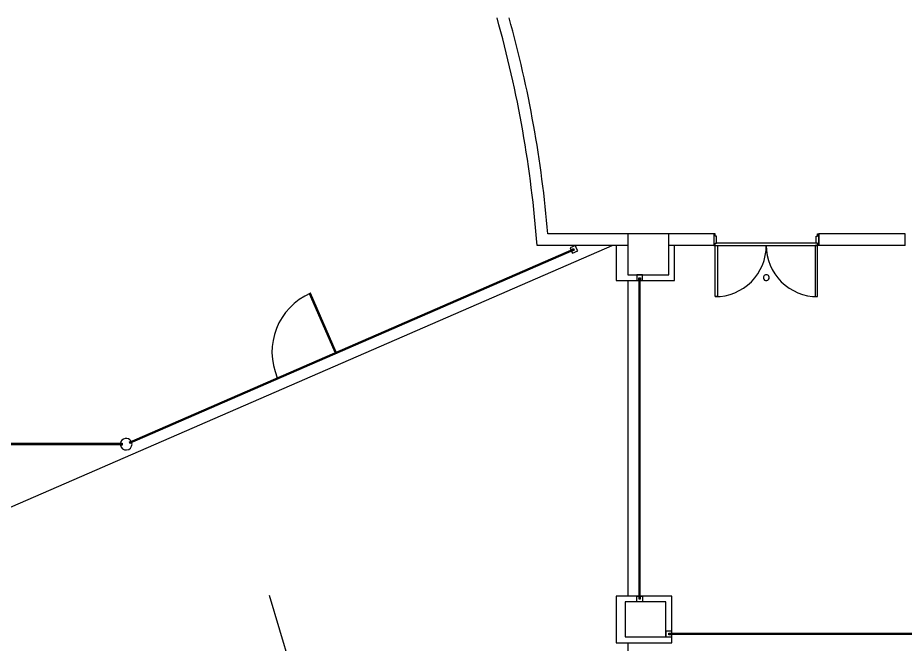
# Model space of a CAD drawing. Header units: millimetres. Extents: x -7718 to 421089, y 87466 to 341395.
# Drawn here: x 307453 to 322653, y 223384 to 234109 of the extents above; entities that cross this region are included whole.
import ezdxf

# ---------------------------------------------------------------- set-up
doc = ezdxf.new("R2010")
doc.units = ezdxf.units.MM
doc.header["$LTSCALE"] = 200
doc.header["$MEASUREMENT"] = 0
doc.layers.add('e-plan', color=9, linetype='CONTINUOUS')

msp = doc.modelspace()

# ---------------------------------------------------------------- linework, layer by layer
at = {"layer": 'e-plan'}
for p, q in [((317903, 230409), (316531, 230409)), ((319373, 230409), (318603, 230409)), ((319398, 230409), (319373, 230409)), ((319373, 230409), (319373, 230209)), ((319398, 230369), (319398, 230409)), ((319418, 230369), (319398, 230369)), ((319418, 230249), (319418, 230369)), ((321128, 230369), (321148, 230369)), ((321128, 230249), (321128, 230369)), ((321148, 230369), (321148, 230409)), ((321148, 230409), (321173, 230409)), ((322653, 230409), (321173, 230409)), ((321173, 230209), (321173, 230409)), ((321173, 230409), (321173, 230209)), ((322653, 230209), (322653, 230409)), ((305903, 225109), (317631, 230209)), ((309367, 226844), (316974, 230152)), ((309375, 226826), (316982, 230134)), ((317903, 230209), (316347, 230209)), ((317004, 230209), (316912, 230169)), ((316912, 230169), (316926, 230137)), ((316926, 230137), (316972, 230157)), ((316984, 230129), (316938, 230109)), ((316972, 230157), (316984, 230129)), ((317018, 230176), (317004, 230209)), ((317030, 230149), (317018, 230176)), ((317044, 230117), (317030, 230149)), ((317703, 230209), (317703, 229609)), ((319373, 230209), (318603, 230209)), ((318703, 229609), (318703, 230209)), ((319373, 230209), (319398, 230209)), ((319398, 230209), (319398, 230249)), ((319398, 230249), (319418, 230249)), ((319398, 230209), (321148, 230209)), ((319398, 229334), (319398, 230209)), ((319398, 230209), (319438, 230209)), ((321128, 230249), (319418, 230249)), ((319438, 230209), (319438, 229334)), ((321148, 230209), (321108, 230209)), ((321108, 230209), (321108, 229334)), ((321148, 230249), (321128, 230249)), ((321148, 230209), (321148, 230249)), ((321173, 230209), (321148, 230209)), ((321148, 229334), (321148, 230209)), ((322653, 230209), (321173, 230209)), ((316938, 230109), (316952, 230077)), ((316952, 230077), (317044, 230117)), ((318088, 229709), (318053, 229709)), ((318053, 229709), (318053, 229609)), ((318118, 229709), (318088, 229709)), ((318153, 229709), (318118, 229709)), ((318153, 229609), (318153, 229709)), ((317703, 229609), (318703, 229609)), ((317903, 229609), (317903, 224209)), ((318053, 229609), (318088, 229609)), ((318088, 229609), (318088, 229659)), ((318088, 229659), (318118, 229659)), ((318093, 224159), (318093, 229659)), ((318113, 224159), (318113, 229659)), ((318118, 229659), (318118, 229609)), ((318118, 229609), (318153, 229609)), ((312469, 229391), (312451, 229383)), ((312889, 228376), (312451, 229383)), ((312907, 228384), (312469, 229391)), ((319438, 229334), (319398, 229334)), ((321108, 229334), (321148, 229334)), ((312907, 228384), (312889, 228376)), ((309243, 226819), (300303, 226819)), ((309243, 226799), (300303, 226799)), ((309211, 226824), (309243, 226824)), ((309243, 226794), (309211, 226794)), ((309243, 226824), (309243, 226794)), ((309365, 226849), (309394, 226862)), ((309377, 226821), (309365, 226849)), ((309406, 226834), (309377, 226821)), ((312307, 222410), (311764, 224220)), ((318653, 224209), (317703, 224209)), ((317703, 224209), (317703, 223409)), ((318053, 224109), (318053, 224209)), ((318053, 224209), (318088, 224209)), ((318088, 224209), (318088, 224159)), ((318118, 224159), (318118, 224209)), ((318118, 224209), (318153, 224209)), ((318153, 224209), (318153, 224109)), ((318653, 223409), (318653, 224209)), ((318088, 224109), (318053, 224109)), ((318088, 224159), (318118, 224159)), ((318118, 224109), (318088, 224109)), ((318153, 224109), (318118, 224109)), ((318653, 223609), (318553, 223609)), ((318553, 223609), (318553, 223574)), ((318653, 223574), (318653, 223609)), ((318553, 223574), (318553, 223544)), ((318553, 223544), (318553, 223509)), ((318553, 223509), (318653, 223509)), ((318603, 223544), (318603, 223574)), ((318603, 223574), (318653, 223574)), ((323836, 223569), (318603, 223569)), ((323836, 223549), (318603, 223549)), ((318653, 223544), (318603, 223544)), ((318653, 223509), (318653, 223544)), ((317703, 223409), (318653, 223409)), ((317903, 223409), (317903, 216159))]:
    msp.add_line(p, q, dxfattribs=at)
at = {"layer": 'e-plan', "ltscale": 0.5}
for p, q in [((318603, 230409), (317903, 230409)), ((317903, 230409), (317903, 229709)), ((318603, 229709), (318603, 230409)), ((317903, 229709), (318603, 229709)), ((318553, 224109), (317853, 224109)), ((317853, 224109), (317853, 223509)), ((318553, 223509), (318553, 224109)), ((317853, 223509), (318553, 223509))]:
    msp.add_line(p, q, dxfattribs=at)
at = {"layer": 'e-plan'}
for centre, radius, start, end in [((296403, 228712), 20000, 4.2909, 15.6535), ((296403, 228712), 20200, 4.8174, 15.4946), ((319398, 230209), 875, 269.9999, 0.0001), ((321148, 230209), 875, 179.9998, 270), ((320273, 229659), 50, 30, 210), ((320273, 229659), 50, 210, 30), ((312907, 228384), 1100, 113.5001, 203.5), ((309310, 226809), 100, 32.1269, 171.3731), ((309310, 226809), 100, 188.6269, 0), ((309310, 226809), 100, 0, 14.8731)]:
    msp.add_arc(centre, radius, start, end, dxfattribs=at)

doc.saveas('drawing.dxf')
